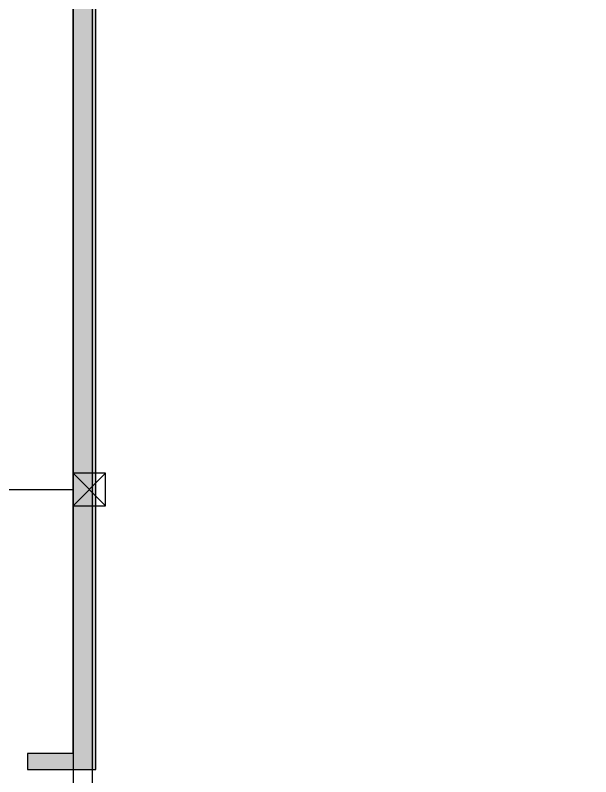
# Model space of a CAD drawing. Header units: millimetres. Extents: x -248992 to 1906102, y -24098 to 332602.
# Drawn here: x 875380 to 884217, y 138641 to 150326 of the extents above; entities that cross this region are included whole.
import ezdxf

# ---------------------------------------------------------------- set-up
doc = ezdxf.new("R2010")
doc.units = ezdxf.units.MM
doc.header["$LTSCALE"] = 100
for name, color, linetype in [('A6-DK-BG-B1F$0$A-STAIR', 142, 'Continuous'), ('A6-DK-renfang-B1F$0$PUB_HATCH', 8, 'Continuous'), ('A6-DK-renfang-B1F$0$WALL', 9, 'Continuous'), ('A6-W-B1$0$S-WALL-S', 4, 'Continuous'), ('xref(dwg引用图层)', 7, 'Continuous')]:
    doc.layers.add(name, color=color, linetype=linetype)
doc.layers.add('A6-W-B1$0$S-EDIT', color=241, linetype='Continuous', plot=False)

# ---------------------------------------------------------------- blocks, each defined once
blk = doc.blocks.new('A6-W-B1$0$Z-3')
at = {"layer": 'A6-W-B1$0$S-EDIT'}
for p, q in [((-250, 250), (250, -250)), ((250, 250), (-250, -250))]:
    blk.add_line(p, q, dxfattribs=at)
at = {"layer": 'A6-W-B1$0$S-WALL-S', "color": 0, "linetype": 'ByBlock', "lineweight": -2}
blk.add_lwpolyline([(250, 250), (-250, 250), (-250, -250), (250, -250), (250, 250)], dxfattribs=at)
blk = doc.blocks.new('A6-W-B1', base_point=(85957, 40190))
at = {"layer": 'A6-W-B1$0$S-WALL-S'}
blk.add_lwpolyline([(227957, 141830), (227957, 142130), (227957, 142130), (227957, 142130), (220307, 142130), (220307, 192300), (227157, 192300), (227157, 192600), (220007, 192600), (220007, 141830), (227957, 141830), (227957, 141830), (227957, 141830)], dxfattribs=at)
blk.add_blockref('A6-W-B1$0$Z-3', (220257, 183240), dxfattribs=at)
blk = doc.blocks.new('A6-DK-BG-B1F')
at = {"layer": 'A6-DK-BG-B1F$0$A-STAIR'}
blk.add_line((127800, 143050), (134050, 143050), dxfattribs=at)
blk = doc.blocks.new('A6-DK-renfang-B1F')
at = {"layer": 'A6-DK-renfang-B1F$0$PUB_HATCH'}
for points in [[(134050, 139000), (134400, 138750), (134400, 150600), (134283, 150750), (134050, 150750)], [(134050, 139000), (133350, 139000), (133350, 138750), (134400, 138750)]]:
    blk.add_hatch(color=256, dxfattribs=at).paths.add_polyline_path(points)
at = {"layer": 'A6-DK-renfang-B1F$0$WALL', "color": 3}
for p, q in [((134050, 139000), (134050, 150750)), ((134400, 138750), (134400, 150600)), ((134050, 139000), (133350, 139000)), ((133350, 139000), (133350, 138750)), ((133350, 138750), (134400, 138750))]:
    blk.add_line(p, q, dxfattribs=at)

msp = doc.modelspace()

# ---------------------------------------------------------------- block references
at = {"layer": 'xref(dwg引用图层)'}
for name in ['A6-W-B1', 'A6-DK-BG-B1F', 'A6-DK-renfang-B1F']:
    msp.add_blockref(name, (742216.9, 0), dxfattribs=at)

doc.saveas('drawing.dxf')
